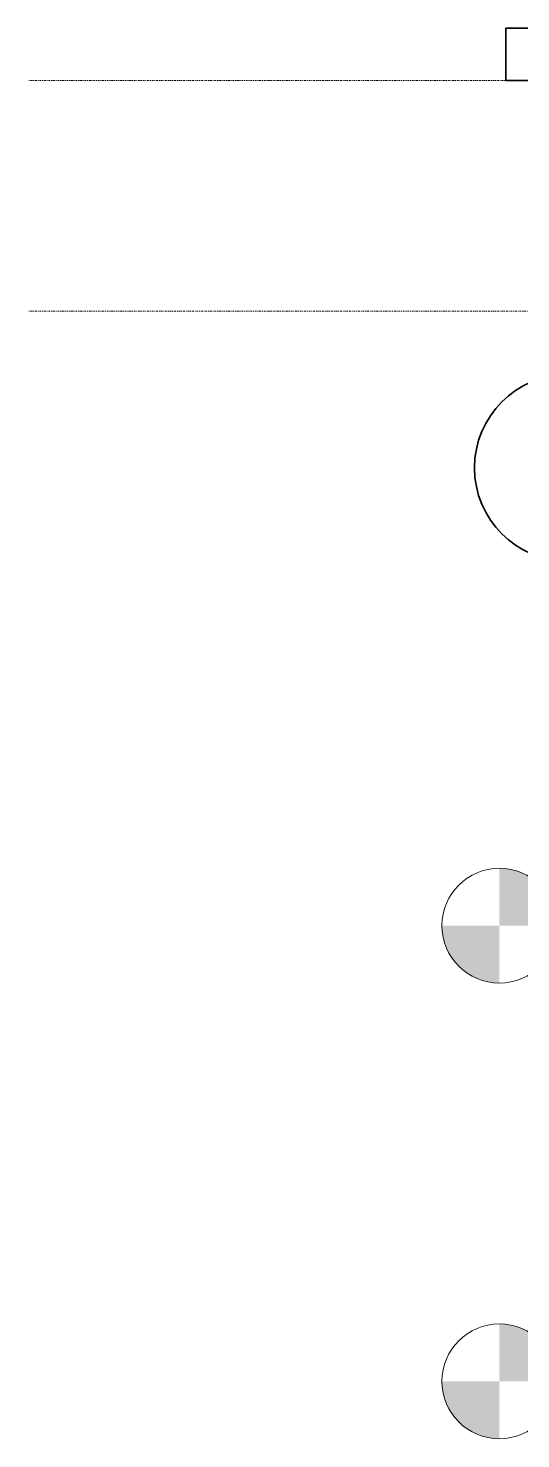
# Model space of a CAD drawing. Header units: inches. Extents: x -239 to 648, y -40 to 364.
# Drawn here: x -239.2 to -109.5, y -15.1 to 356.3 of the extents above; entities that cross this region are included whole.
import ezdxf

# ---------------------------------------------------------------- set-up
doc = ezdxf.new("R2010")
doc.units = ezdxf.units.IN
doc.header["$MEASUREMENT"] = 0
doc.linetypes.add('Centre', pattern=[1.181102, 0.472441, -0.23622, 0.23622, -0.23622])
for name, color, linetype, lineweight in [('A-FLOR-LEVL', 51, 'Continuous', 9), ('A-ROOF', 132, 'Continuous', 9), ('S-GRID-IDEN', 1, 'Continuous', 35)]:
    doc.layers.add(name, color=color, linetype=linetype, lineweight=lineweight)

# ---------------------------------------------------------------- blocks, each defined once
blk = doc.blocks.new('Level - Standard-24867-Section 1')
at = {"layer": 'A-FLOR-LEVL'}
h = blk.add_hatch(color=256, dxfattribs=at)
edge = h.paths.add_edge_path()
edge.add_line((-115.12, 0), (-100, 0))
edge.add_arc((-115.12, 0), 15.12, 0, 90)
edge.add_line((-115.12, 15.12), (-115.12, 0))
h = blk.add_hatch(color=256, dxfattribs=at)
edge = h.paths.add_edge_path()
edge.add_line((-115.12, -15.12), (-115.12, 0))
edge.add_line((-115.12, 0), (-130.24, 0))
edge.add_arc((-115.12, 0), 15.12, 180, 270)
blk.add_circle((-115.12, 0), 15.12, dxfattribs=at)
blk = doc.blocks.new('Grid - Standard-24584-Section 1')
at = {"layer": 'S-GRID-IDEN'}
blk.add_circle((238.88, 240.57), 24.57, dxfattribs=at)

msp = doc.modelspace()

# ---------------------------------------------------------------- linework, layer by layer
at = {"layer": 'A-FLOR-LEVL', "linetype": 'Centre'}
for p, q in [((618.2, 342.55), (-239.19, 342.55)), ((618.2, 281.82), (-239.19, 281.82))]:
    msp.add_line(p, q, dxfattribs=at)
at = {"layer": 'A-ROOF', "lineweight": 35}
for p, q in [((58.5, 356.35), (-113.47, 356.35)), ((-113.47, 356.35), (-113.47, 342.55)), ((-113.47, 342.55), (58.5, 342.55))]:
    msp.add_line(p, q, dxfattribs=at)

# ---------------------------------------------------------------- block references
at = {"layer": 'A-FLOR-LEVL'}
for p in [(0, 120), (0, 0)]:
    msp.add_blockref('Level - Standard-24867-Section 1', p, dxfattribs=at)
at = {"layer": 'S-GRID-IDEN'}
msp.add_blockref('Grid - Standard-24584-Section 1', (-336, 0), dxfattribs=at)

doc.saveas('drawing.dxf')
